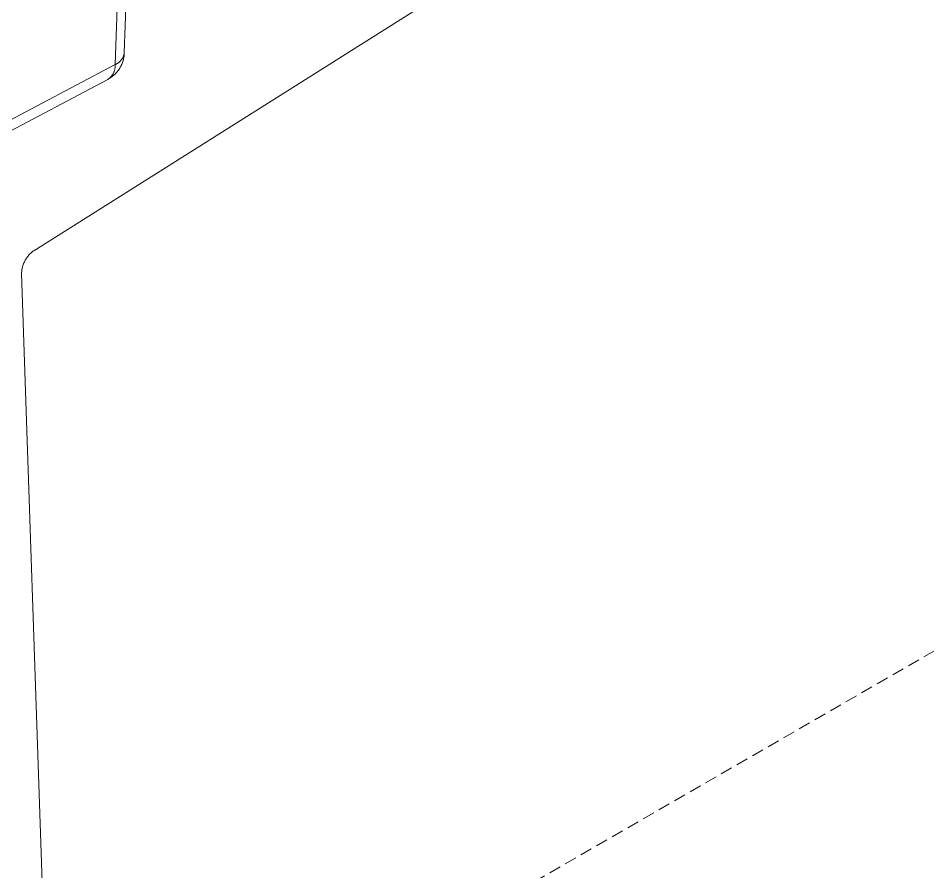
# Model space of a CAD drawing. Header units: millimetres. Extents: x -30 to 4992, y -440 to 3111.
# Drawn here: x 1067.9 to 1164.2, y -105.4 to -15.1 of the extents above; entities that cross this region are included whole.
import ezdxf

# ---------------------------------------------------------------- set-up
doc = ezdxf.new("R2010")
doc.units = ezdxf.units.MM
doc.linetypes.add('HIDDEN', pattern=[1.905, 1.27, -0.635])
doc.layers.add('ZANO_R', color=7, linetype='Continuous', lineweight=0)
doc.layers.add('ZANO_R_przerywana', color=7, linetype='HIDDEN', lineweight=0)

msp = doc.modelspace()

# ---------------------------------------------------------------- linework, layer by layer
at = {"layer": 'ZANO_R'}
for p, q in [((1207.275, 47.096), (1069.557, -39.678)), ((1079.688, -3.459), (1079.14, -18.768)), ((1078.18, -19.992), (1078.729, -4.672)), ((1078.996, -19.233), (1078.971, -19.281)), ((1079.019, -19.184), (1078.996, -19.233)), ((1079.04, -19.134), (1079.019, -19.184)), ((1079.06, -19.083), (1079.04, -19.134)), ((1079.078, -19.032), (1079.06, -19.083)), ((1079.091, -19.228), (1079.069, -19.339)), ((1079.094, -18.98), (1079.078, -19.032)), ((1079.109, -19.116), (1079.091, -19.228)), ((1079.108, -18.928), (1079.094, -18.98)), ((1079.12, -18.875), (1079.108, -18.928)), ((1079.123, -19.004), (1079.109, -19.116)), ((1079.131, -18.822), (1079.12, -18.875)), ((1079.133, -18.891), (1079.123, -19.004)), ((1079.14, -18.768), (1079.131, -18.822)), ((1079.139, -18.779), (1079.133, -18.891)), ((1065.187, -26.859), (1078.18, -19.992)), ((1078.181, -20.17), (1078.177, -20.229)), ((1078.23, -19.97), (1078.18, -19.992)), ((1078.18, -19.992), (1078.182, -20.051)), ((1078.183, -20.11), (1078.181, -20.17)), ((1078.182, -20.051), (1078.183, -20.11)), ((1078.279, -19.947), (1078.23, -19.97)), ((1078.327, -19.923), (1078.279, -19.947)), ((1078.375, -19.897), (1078.327, -19.923)), ((1078.421, -19.869), (1078.375, -19.897)), ((1078.467, -19.839), (1078.421, -19.869)), ((1078.511, -19.808), (1078.467, -19.839)), ((1078.555, -19.776), (1078.511, -19.808)), ((1078.597, -19.741), (1078.555, -19.776)), ((1078.638, -19.706), (1078.597, -19.741)), ((1078.678, -19.669), (1078.638, -19.706)), ((1078.716, -19.631), (1078.678, -19.669)), ((1078.761, -20.186), (1078.706, -20.285)), ((1078.753, -19.591), (1078.716, -19.631)), ((1078.789, -19.55), (1078.753, -19.591)), ((1078.812, -20.085), (1078.761, -20.186)), ((1078.823, -19.508), (1078.789, -19.55)), ((1078.86, -19.982), (1078.812, -20.085)), ((1078.856, -19.465), (1078.823, -19.508)), ((1078.887, -19.421), (1078.856, -19.465)), ((1078.904, -19.878), (1078.86, -19.982)), ((1078.917, -19.375), (1078.887, -19.421)), ((1078.944, -19.773), (1078.904, -19.878)), ((1078.945, -19.329), (1078.917, -19.375)), ((1078.981, -19.666), (1078.944, -19.773)), ((1078.971, -19.281), (1078.945, -19.329)), ((1079.014, -19.558), (1078.981, -19.666)), ((1079.043, -19.449), (1079.014, -19.558)), ((1079.069, -19.339), (1079.043, -19.449)), ((1077.82, -21.158), (1077.783, -21.204)), ((1077.855, -21.11), (1077.82, -21.158)), ((1077.889, -21.061), (1077.855, -21.11)), ((1077.921, -21.011), (1077.889, -21.061)), ((1077.988, -21.15), (1077.901, -21.222)), ((1077.952, -20.96), (1077.921, -21.011)), ((1077.98, -20.908), (1077.952, -20.96)), ((1078.007, -20.855), (1077.98, -20.908)), ((1078.073, -21.075), (1077.988, -21.15)), ((1078.032, -20.801), (1078.007, -20.855)), ((1078.055, -20.747), (1078.032, -20.801)), ((1078.077, -20.691), (1078.055, -20.747)), ((1078.155, -20.998), (1078.073, -21.075)), ((1078.096, -20.635), (1078.077, -20.691)), ((1078.114, -20.579), (1078.096, -20.635)), ((1078.129, -20.521), (1078.114, -20.579)), ((1078.143, -20.463), (1078.129, -20.521)), ((1078.154, -20.405), (1078.143, -20.463)), ((1078.164, -20.347), (1078.154, -20.405)), ((1078.234, -20.917), (1078.155, -20.998)), ((1078.172, -20.288), (1078.164, -20.347)), ((1078.177, -20.229), (1078.172, -20.288)), ((1078.311, -20.834), (1078.234, -20.917)), ((1078.385, -20.748), (1078.311, -20.834)), ((1078.455, -20.66), (1078.385, -20.748)), ((1078.523, -20.57), (1078.455, -20.66)), ((1078.587, -20.477), (1078.523, -20.57)), ((1078.649, -20.382), (1078.587, -20.477)), ((1078.706, -20.285), (1078.649, -20.382)), ((1077.386, -21.558), (1064.4, -28.422)), ((1077.435, -21.525), (1077.386, -21.558)), ((1077.529, -21.478), (1077.431, -21.534)), ((1077.483, -21.49), (1077.435, -21.525)), ((1077.53, -21.454), (1077.483, -21.49)), ((1077.625, -21.419), (1077.529, -21.478)), ((1077.576, -21.416), (1077.53, -21.454)), ((1077.62, -21.376), (1077.576, -21.416)), ((1077.663, -21.335), (1077.62, -21.376)), ((1077.719, -21.356), (1077.625, -21.419)), ((1077.704, -21.293), (1077.663, -21.335)), ((1077.744, -21.249), (1077.704, -21.293)), ((1077.811, -21.291), (1077.719, -21.356)), ((1077.783, -21.204), (1077.744, -21.249)), ((1077.901, -21.222), (1077.811, -21.291)), ((1068.824, -40.42), (1068.765, -40.507)), ((1068.885, -40.335), (1068.824, -40.42)), ((1068.95, -40.252), (1068.885, -40.335)), ((1069.017, -40.172), (1068.95, -40.252)), ((1069.086, -40.094), (1069.017, -40.172)), ((1069.159, -40.018), (1069.086, -40.094)), ((1069.234, -39.945), (1069.159, -40.018)), ((1069.311, -39.874), (1069.234, -39.945)), ((1069.391, -39.806), (1069.311, -39.874)), ((1069.473, -39.741), (1069.391, -39.806)), ((1069.557, -39.678), (1069.473, -39.741)), ((1068.38, -41.363), (1068.354, -41.465)), ((1068.41, -41.263), (1068.38, -41.363)), ((1068.443, -41.164), (1068.41, -41.263)), ((1068.479, -41.065), (1068.443, -41.164)), ((1068.519, -40.968), (1068.479, -41.065)), ((1068.562, -40.873), (1068.519, -40.968)), ((1068.608, -40.779), (1068.562, -40.873)), ((1068.657, -40.686), (1068.608, -40.779)), ((1068.71, -40.596), (1068.657, -40.686)), ((1068.765, -40.507), (1068.71, -40.596)), ((1068.275, -41.982), (1068.27, -42.087)), ((1068.27, -42.087), (1072.798, -175.877)), ((1068.284, -41.878), (1068.275, -41.982)), ((1068.296, -41.774), (1068.284, -41.878)), ((1068.312, -41.67), (1068.296, -41.774)), ((1068.331, -41.567), (1068.312, -41.67)), ((1068.354, -41.465), (1068.331, -41.567))]:
    msp.add_line(p, q, dxfattribs=at)
at = {"layer": 'ZANO_R_przerywana'}
msp.add_line((1519.549, 122.814), (1071.445, -135.899), dxfattribs=at)

doc.saveas('drawing.dxf')
